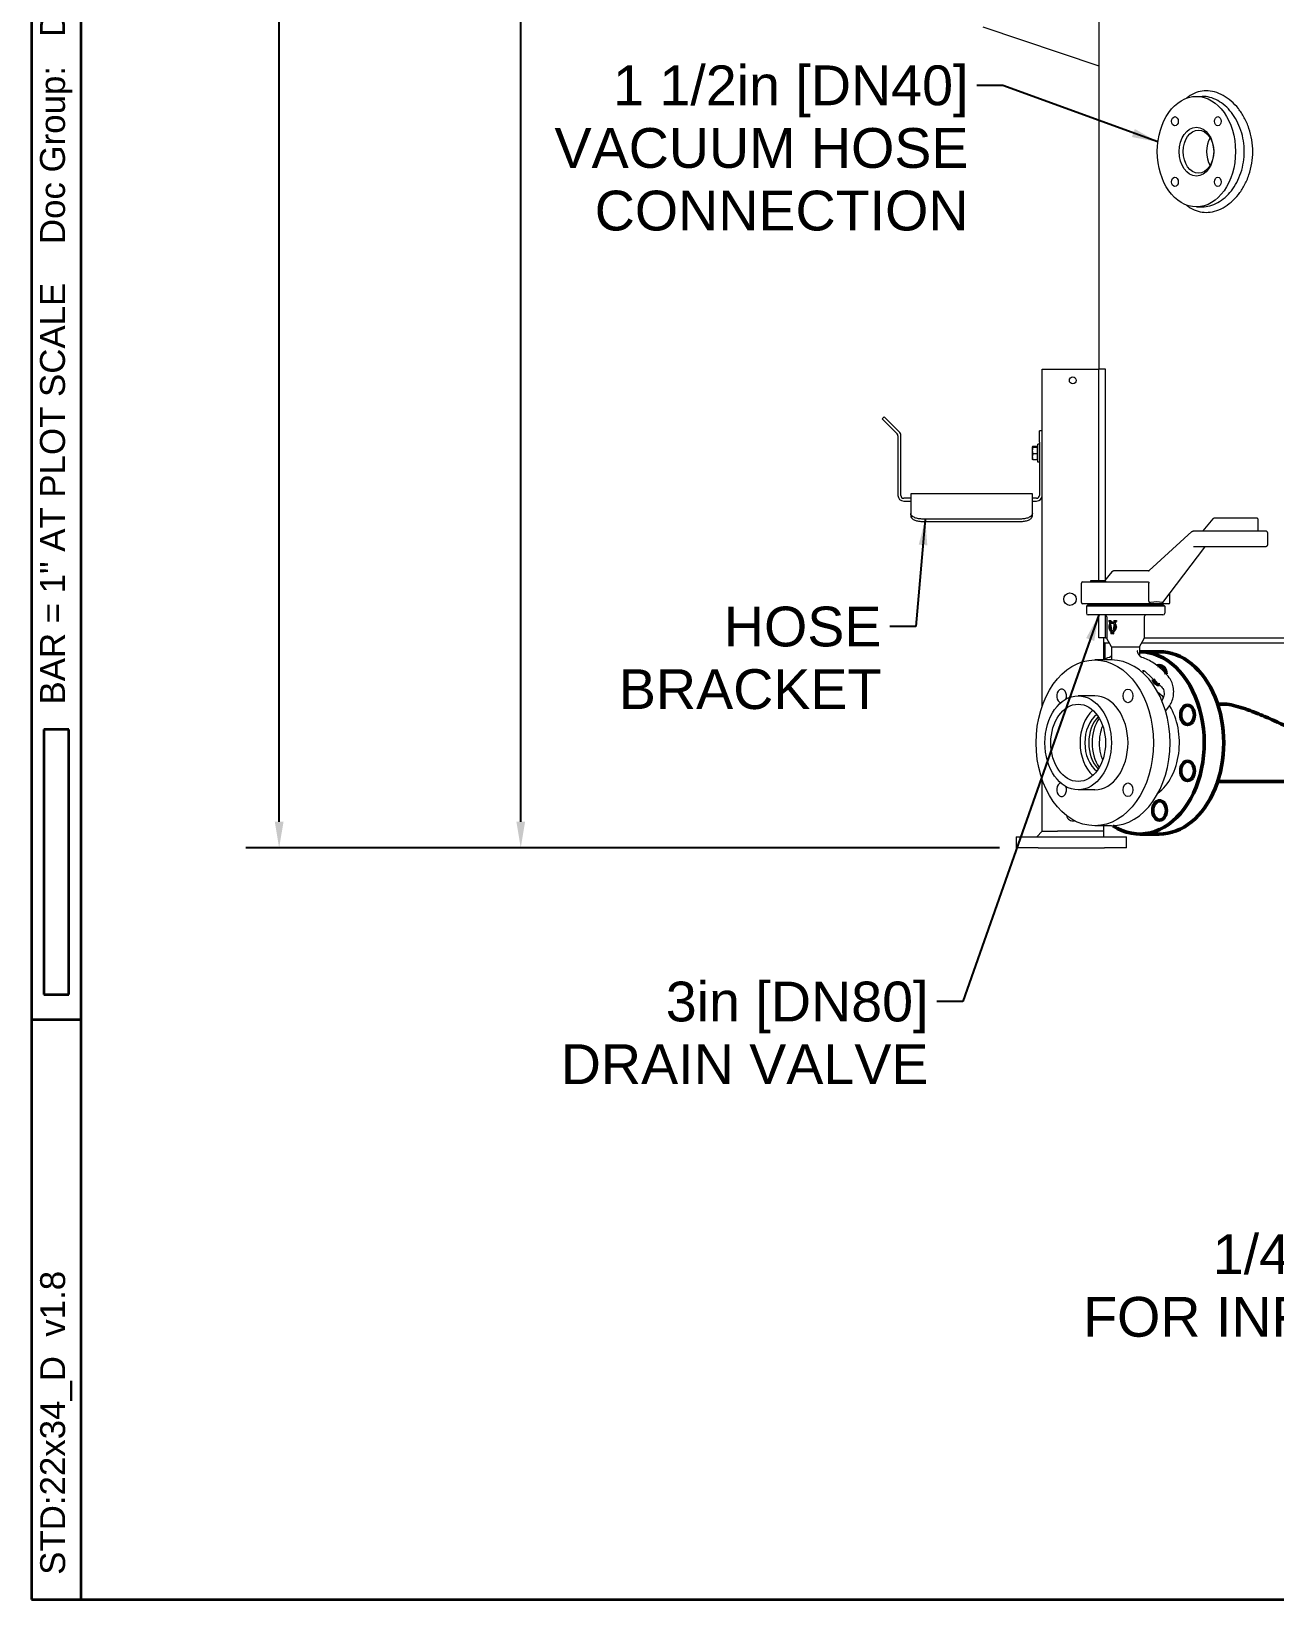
# Model space of a CAD drawing. Header units: inches. Extents: x 15 to 402, y 6 to 258.
# Drawn here: x 15 to 71.2, y 6 to 77 of the extents above; entities that cross this region are included whole.
import ezdxf

# ---------------------------------------------------------------- set-up
doc = ezdxf.new("R2010")
doc.units = ezdxf.units.IN
doc.header["$LTSCALE"] = 12
doc.header["$MEASUREMENT"] = 0
doc.layers.get('0').update_dxf_attribs({"lineweight": 25})
for name, color, linetype, lineweight in [('Border', 7, 'Continuous', 35), ('Dimension (ANSI)', 7, 'Continuous', 25), ('Symbol (ANSI)', 7, 'Continuous', 25), ('Visible (ANSI)', 7, 'Continuous', 50)]:
    doc.layers.add(name, color=color, linetype=linetype, lineweight=lineweight)
doc.styles.add('MEMCOR Medium', font='arial.ttf')
doc.styles.add('Standard A-B-C', font='arial.ttf')
doc.dimstyles.new('Default (ANSI)', dxfattribs={"dimscale": 12, "dimtxt": 0.15, "dimasz": 0.098425, "dimexe": 0.125, "dimexo": 0.0625, "dimgap": 0.031496, "dimtad": 0, "dimtih": 1, "dimtoh": 1, "dimdec": 4, "dimrnd": 1e-08, "dimzin": 3, "dimdsep": 46, "dimlunit": 5, "dimtxsty": 'MEMCOR Medium', "dimcen": 0.09, "dimdle": 0.393701, "dimclrd": 256, "dimclre": 256, "dimclrt": 256, "dimadec": 0, "dimazin": 1, "dimtfac": 0.8, "dimtofl": 0, "dimtmove": 0, "dimatfit": 3, "dimfxl": 1, "dimfrac": 1, "dimtolj": 1, "dimtzin": 4, "dimlwd": -1, "dimlwe": -1, "dimarcsym": 0})
doc.dimstyles.new('Default (ANSI)$7', dxfattribs={"dimscale": 12, "dimtxt": 0.15, "dimasz": 0.098425, "dimexe": 0.125, "dimexo": 0.0625, "dimgap": 0.031496, "dimtad": 0, "dimtih": 1, "dimtoh": 1, "dimdec": 4, "dimrnd": 1e-08, "dimzin": 3, "dimdsep": 46, "dimlunit": 5, "dimtxsty": 'MEMCOR Medium', "dimcen": 0.09, "dimdle": 0.393701, "dimclrd": 256, "dimclre": 256, "dimclrt": 256, "dimadec": 0, "dimazin": 1, "dimtfac": 0.8, "dimtofl": 0, "dimtmove": 0, "dimatfit": 3, "dimfxl": 1, "dimfrac": 1, "dimtolj": 1, "dimtzin": 4, "dimlwd": -1, "dimlwe": -1, "dimarcsym": 0})

# ---------------------------------------------------------------- blocks, each defined once
blk = doc.blocks.new('Borders 22x34_D')
at = {"layer": 'Border'}
for p, q in [((1.25, 21.5), (1.25, 0.5)), ((1.4375, 0.5), (1.4375, 21.3125)), ((1.3906, 3.7812), (1.2969, 3.7812)), ((1.2969, 3.7812), (1.2969, 2.7812)), ((1.3906, 2.7812), (1.3906, 3.7812)), ((1.2969, 2.7812), (1.3906, 2.7812)), ((1.25, 2.6875), (1.4375, 2.6875)), ((1.25, 0.5), (33.5, 0.5)), ((1.25, 0.5), (7.8115, 0.5))]:
    blk.add_line(p, q, dxfattribs=at)
at = {"layer": 'Border', "char_height": 0.094, "attachment_point": 4, "rotation": 90, "style": 'Standard A-B-C'}
for s, insert in [('\\fArial|b0|i0;{\\H0.0940;BAR = 1" AT PLOT SCALE    Doc Group:   Doc Type: }', (1.3437, 3.875)), ('\\fArial|b0|i0;{\\H0.0940;STD:22x34_D  v1.8}', (1.3437, 0.5937))]:
    blk.add_mtext(s, dxfattribs=dict(at, insert=insert))
blk = doc.blocks.new('*D21')
at = {"layer": 'Defpoints', "color": 0, "transparency": 16777216}
for p in [(60.804, 122.014), (37.128, 40.014), (59.525, 40.014)]:
    blk.add_point(p, dxfattribs=at)
at = {"layer": 'Dimension (ANSI)', "transparency": 16777216}
for p, q in [((60.054, 122.014), (35.628, 122.014)), ((37.128, 120.833), (37.128, 91.341)), ((37.128, 41.195), (37.128, 85.684)), ((58.775, 40.014), (35.628, 40.014))]:
    blk.add_line(p, q, dxfattribs=at)
for points in [[(36.931, 120.833), (37.324, 120.833), (37.128, 122.014)], [(36.931, 41.195), (37.324, 41.195), (37.128, 40.014)]]:
    blk.add_solid(points, dxfattribs=at)
at = {"layer": 'Dimension (ANSI)', "transparency": 16777216, "char_height": 1.8, "attachment_point": 5, "style": 'MEMCOR Medium'}
for s, insert in [('\\A1; 82 in', (37.128, 89.809)), ('\\A1;[2082.8 mm]', (37.128, 86.981))]:
    blk.add_mtext(s, dxfattribs=dict(at, insert=insert))
blk = doc.blocks.new('*D30')
at = {"layer": 'Defpoints', "color": 0, "transparency": 16777216}
for p in [(26.437, 130.769), (26.204, 40.014), (59.525, 40.014)]:
    blk.add_point(p, dxfattribs=at)
at = {"layer": 'Dimension (ANSI)', "transparency": 16777216}
for p, q in [((26.204, 129.588), (26.204, 103.754)), ((26.204, 41.195), (26.204, 96.993)), ((58.775, 40.014), (24.704, 40.014))]:
    blk.add_line(p, q, dxfattribs=at)
for points in [[(26.007, 129.588), (26.401, 129.588), (26.204, 130.769)], [(26.007, 41.195), (26.401, 41.195), (26.204, 40.014)]]:
    blk.add_solid(points, dxfattribs=at)
at = {"layer": 'Dimension (ANSI)', "transparency": 16777216, "char_height": 1.8, "attachment_point": 5, "style": 'MEMCOR Medium'}
for s, insert in [('\\A1; 90{\\H0.8x;\\S3#4;} in', (26.204, 102.222)), ('\\A1;[2305.2 mm]', (26.204, 98.842))]:
    blk.add_mtext(s, dxfattribs=dict(at, insert=insert))

msp = doc.modelspace()

# ---------------------------------------------------------------- linework, layer by layer
at = {"layer": 'Visible (ANSI)', "linetype": 'Continuous', "lineweight": 18}
for p, q in [((63.28801, 61.66412), (63.28801, 103.26412)), ((63.28801, 75.37959), (58.04104, 77.14481)), ((67.67889, 74.01412), (67.94493, 74.01412)), ((67.67889, 69.01412), (67.94493, 69.01412)), ((60.71243, 46.44162), (60.71243, 61.66412)), ((60.71243, 61.66412), (61.40243, 61.66412)), ((61.40243, 61.66412), (63.26878, 61.66412)), ((63.56231, 61.66412), (63.26878, 61.66412)), ((63.26878, 52.09796), (63.26878, 61.66412)), ((63.56231, 52.1449), (63.56231, 61.66412)), ((53.56809, 59.51075), (53.47617, 59.41883)), ((53.82972, 59.06527), (53.47617, 59.41883)), ((53.56809, 59.51075), (53.92165, 59.1572)), ((53.82972, 59.06527), (54.14544, 58.74956)), ((54.23736, 58.84148), (53.92165, 59.1572)), ((54.18351, 58.65764), (54.18351, 55.96115)), ((54.31351, 55.96115), (54.31351, 58.65764)), ((60.50243, 57.46812), (60.50243, 58.28012)), ((60.58243, 58.28012), (60.50243, 58.28012)), ((60.71243, 58.87412), (60.58243, 58.87412)), ((60.58243, 58.37412), (60.58243, 58.87412)), ((60.58243, 58.37412), (60.58243, 55.96115)), ((60.25943, 58.15512), (60.26062, 58.15719)), ((60.25943, 58.15512), (60.25943, 58.15307)), ((60.25943, 58.15307), (60.25943, 57.98423)), ((60.25943, 57.98423), (60.25943, 57.70528)), ((60.25943, 57.70528), (60.25943, 57.59312)), ((60.25943, 57.59312), (60.26062, 57.59105)), ((60.47743, 58.17264), (60.28453, 58.17264)), ((60.47743, 58.13349), (60.28453, 58.13349)), ((60.47743, 57.83497), (60.28453, 57.83497)), ((60.47743, 57.5756), (60.28453, 57.5756)), ((60.47743, 58.17264), (60.47743, 58.15307)), ((60.47743, 58.15512), (60.50243, 58.15512)), ((60.47743, 58.15307), (60.47743, 58.13349)), ((60.47743, 58.13349), (60.47743, 57.98423)), ((60.47743, 57.98423), (60.47743, 57.83497)), ((60.47743, 57.83497), (60.47743, 57.70528)), ((60.47743, 57.70528), (60.47743, 57.5756)), ((60.47743, 57.59312), (60.50243, 57.59312)), ((60.58243, 57.46812), (60.50243, 57.46812)), ((54.76443, 55.83115), (54.44351, 55.83115)), ((54.44351, 55.70115), (54.76443, 55.70115)), ((54.76443, 56.03095), (54.76443, 55.14407)), ((60.26443, 56.03095), (54.76443, 56.03095)), ((60.26443, 55.14407), (60.26443, 56.03095)), ((60.45243, 55.83115), (60.26443, 55.83115)), ((60.26443, 55.70115), (60.45243, 55.70115)), ((54.76443, 55.14407), (54.76443, 55.03392)), ((59.76443, 54.89134), (55.26443, 54.89134)), ((55.26443, 54.78144), (59.76443, 54.78144)), ((60.26443, 55.03392), (60.26443, 55.14407)), ((68.42899, 54.90406), (67.96637, 54.35508)), ((70.04757, 54.92296), (68.46867, 54.92296)), ((70.41527, 54.92296), (70.04757, 54.92296)), ((70.46941, 54.36796), (70.46941, 54.86296)), ((65.54775, 52.56186), (67.47503, 54.32187)), ((70.2544, 54.34796), (67.54042, 54.34796)), ((70.80594, 54.34796), (70.2544, 54.34796)), ((70.91191, 53.77296), (70.91191, 54.22296)), ((66.15735, 51.11314), (68.05932, 53.622)), ((67.54919, 53.64796), (70.2544, 53.64796)), ((70.2544, 53.64796), (70.80594, 53.64796)), ((63.85841, 52.50902), (63.52415, 52.09796)), ((63.87416, 52.5241), (63.88263, 52.53009)), ((65.51724, 52.54796), (63.93782, 52.54796)), ((62.4769, 51.10796), (62.4769, 51.98796)), ((62.5369, 52.04796), (62.53694, 52.04796)), ((62.53694, 52.04796), (65.49175, 52.04796)), ((62.88585, 52.08796), (62.88585, 52.05796)), ((63.00136, 52.09796), (62.89585, 52.09796)), ((63.01729, 52.09796), (63.00136, 52.09796)), ((63.45723, 52.09796), (63.01729, 52.09796)), ((63.46959, 52.09796), (63.45723, 52.09796)), ((63.57585, 52.09796), (63.46959, 52.09796)), ((63.58585, 52.05796), (63.58585, 52.08796)), ((65.53532, 51.17545), (65.53532, 51.98796)), ((66.47557, 51.10796), (66.47557, 51.53291)), ((62.53694, 51.04796), (62.5369, 51.04796)), ((66.41557, 51.04796), (62.53694, 51.04796)), ((62.78281, 51.02396), (62.70407, 50.94522)), ((66.24707, 50.94522), (62.70407, 50.94522)), ((62.70407, 50.94522), (62.70407, 50.63026)), ((62.78281, 51.02396), (66.16833, 51.02396)), ((66.16833, 50.55152), (62.78281, 50.55152)), ((63.26878, 51.02396), (63.26878, 51.04796)), ((63.26878, 49.51412), (63.26878, 50.55152)), ((63.56231, 51.02396), (63.56231, 51.04796)), ((63.56231, 49.51412), (63.56231, 50.55061)), ((63.62911, 50.47278), (63.62911, 49.49381)), ((64.21557, 51.02396), (64.21557, 51.04796)), ((64.42934, 51.02396), (64.42934, 51.04796)), ((64.5218, 51.02396), (64.5218, 51.04796)), ((64.73557, 51.02396), (64.73557, 51.04796)), ((65.32203, 50.47278), (65.32203, 49.49381)), ((66.16833, 51.02396), (66.24707, 50.94522)), ((66.24707, 50.94522), (66.24707, 50.63026)), ((63.71802, 50.30113), (63.79352, 50.30113)), ((63.71802, 50.30113), (63.71802, 50.25349)), ((63.74022, 50.25349), (63.71802, 50.25349)), ((63.79352, 50.25349), (63.76778, 50.25349)), ((63.78333, 50.13777), (63.79767, 50.13777)), ((63.79352, 50.25349), (63.79352, 50.30113)), ((63.79352, 50.30113), (63.80783, 50.30113)), ((63.79352, 50.25349), (63.80783, 50.25349)), ((63.80783, 50.30113), (63.80783, 50.25349)), ((63.9153, 49.70074), (63.81452, 49.70074)), ((63.84119, 49.83333), (63.82697, 49.83333)), ((63.83984, 49.74837), (63.88674, 49.74837)), ((63.86284, 50.23184), (63.87704, 50.23184)), ((63.86284, 49.7783), (63.87704, 49.7783)), ((63.9153, 49.70074), (63.92955, 49.70074)), ((63.94662, 49.79836), (63.93234, 49.79836)), ((63.94107, 50.30113), (63.94107, 50.25349)), ((63.94107, 50.30113), (64.05487, 50.30113)), ((63.97566, 50.25349), (63.94107, 50.25349)), ((63.99743, 50.15179), (64.01192, 50.15179)), ((64.05487, 50.25349), (64.01716, 50.25349)), ((64.05487, 50.25349), (64.05487, 50.30113)), ((64.05487, 50.30113), (64.06965, 50.30113)), ((64.05487, 50.25349), (64.06965, 50.25349)), ((64.06965, 50.30113), (64.06965, 50.25349)), ((63.56231, 49.51412), (63.26878, 49.51412)), ((63.4785, 49.51412), (63.4785, 48.52583)), ((63.53832, 49.26912), (63.4785, 49.32895)), ((63.53832, 49.26912), (63.53832, 48.5537)), ((63.75579, 49.26912), (63.53832, 49.26912)), ((63.56231, 49.51412), (63.62911, 49.51412)), ((63.84565, 49.11348), (63.63175, 49.48396)), ((63.84565, 49.11348), (65.10549, 49.11348)), ((63.84565, 49.11348), (63.84565, 48.51409)), ((65.10549, 49.11348), (65.31939, 49.48396)), ((65.10549, 49.11348), (65.10549, 48.70904)), ((85.56166, 49.26912), (65.19535, 49.26912)), ((65.32203, 49.51412), (85.30656, 49.51412)), ((63.83529, 48.51412), (63.08398, 48.51412)), ((65.37864, 47.98066), (66.10397, 47.29527)), ((63.08398, 46.88912), (62.33268, 46.88912)), ((66.17714, 46.79432), (66.11982, 46.66789)), ((66.3268, 46.25315), (66.47368, 46.46086)), ((60.71243, 40.76412), (60.71243, 43.08662)), ((63.08398, 42.63912), (62.33268, 42.63912)), ((59.52493, 40.51412), (60.52493, 40.51412)), ((59.52493, 40.51412), (59.52493, 40.01412)), ((60.71243, 40.76412), (60.46243, 40.51412)), ((60.52493, 40.51412), (63.52493, 40.51412)), ((60.71243, 40.76412), (61.40243, 40.76412)), ((63.4785, 40.76412), (61.40243, 40.76412)), ((63.83529, 41.01412), (63.08398, 41.01412)), ((63.4785, 41.01412), (63.4785, 40.76412)), ((63.4785, 40.76412), (63.4785, 40.51412)), ((63.52493, 40.51412), (64.52493, 40.51412)), ((64.52493, 40.01412), (64.52493, 40.51412)), ((60.52493, 40.01412), (59.52493, 40.01412)), ((60.52493, 40.01412), (63.52493, 40.01412)), ((64.52493, 40.01412), (63.52493, 40.01412))]:
    msp.add_line(p, q, dxfattribs=at)
at = {"layer": 'Visible (ANSI)'}
for p, q in [((65.11586, 48.88912), (65.99974, 48.88912)), ((68.9328, 46.51412), (68.64106, 46.51412)), ((68.64106, 43.01412), (77.57241, 43.01412)), ((65.11586, 40.63912), (65.99974, 40.63912))]:
    msp.add_line(p, q, dxfattribs=at)
at = {"layer": 'Visible (ANSI)', "linetype": 'Continuous', "lineweight": 18}
for centre, radius in [((62.0895, 61.16412), 0.155), ((61.96243, 51.26412), 0.28)]:
    msp.add_circle(centre, radius, dxfattribs=at)
for centre, radius, start, end in [((54.05351, 58.65764), 0.13, 0, 45), ((54.05351, 58.65764), 0.26, 0, 45), ((54.44351, 55.96115), 0.26, 180, 270), ((54.44351, 55.96115), 0.13, 180, 270), ((60.45243, 55.96115), 0.26, 270, 0), ((60.45243, 55.96115), 0.13, 270, 0), ((67.95107, 54.36796), 0.02, 270, 319.8792598), ((70.48941, 54.36796), 0.02, 180, 270), ((62.5369, 51.98796), 0.06, 90, 180), ((62.87585, 52.05796), 0.01, 270, 0), ((62.89585, 52.08796), 0.01, 90, 180), ((63.57585, 52.08796), 0.01, 0, 90), ((63.59585, 52.05796), 0.01, 180, 270), ((62.5369, 51.10796), 0.06, 180, 270), ((66.41557, 51.10796), 0.06, 270, 0), ((62.78281, 50.63026), 0.07874, 180, 270), ((63.55037, 50.47278), 0.07874, 0, 90), ((65.40077, 50.47278), 0.07874, 90, 180), ((66.16833, 50.63026), 0.07874, 270, 0), ((63.6488, 49.49381), 0.01969, 180, 210), ((65.30234, 49.49381), 0.01969, 330, 0), ((62.0895, 41.51012), 0.28, 187.4426581, 287.2244401)]:
    msp.add_arc(centre, radius, start, end, dxfattribs=at)
for centre, major_axis in [((67.67889, 71.51412), (0, 2.5)), ((66.71014, 72.88414), (0, 0.21094)), ((68.64764, 72.88414), (0, -0.21094)), ((67.67889, 71.51412), (0, -1.105)), ((67.77082, 71.51412), (0, 0.975)), ((66.71014, 70.1441), (0, 0.21094)), ((68.64764, 70.1441), (0, -0.21094)), ((63.08398, 44.76412), (0, 3.75)), ((62.33268, 44.76412), (0, 2.125)), ((64.58398, 46.88544), (0, 0.3125)), ((62.33268, 44.76412), (0, -1.75)), ((64.58398, 42.6428), (0, -0.3125))]:
    msp.add_ellipse(centre, major_axis=major_axis, ratio=0.70710678, dxfattribs=at)
for centre, major_axis, ratio, start_param, end_param in [((68.82441, 71.51412), (0, -0.975), 0.70710678, 4.01124167, 5.41353629), ((64.47557, 49.27577), (1.8732, 1.69766), 0.41279865, 0.23824888, 0.61655897), ((64.47557, 49.38453), (0.62808, -3.84388), 0.15530946, 4.45905756, 4.48612787), ((64.47557, 49.38453), (0.62808, -3.84388), 0.15530946, 4.50278647, 4.56272272), ((64.47557, 49.60122), (0.62808, -3.84388), 0.15530946, 4.5165562, 4.53352191), ((64.47557, 49.60122), (-0.61353, 3.75482), 0.15530946, 1.37087898, 1.38467339), ((64.47557, 49.60122), (0.62808, -3.84388), 0.15530946, 4.54702024, 4.6266156), ((64.47557, 49.60122), (-0.61353, 3.75482), 0.15530946, 1.40208407, 1.48358836), ((64.47557, 49.38453), (0.62808, -3.84388), 0.15530946, 4.57918417, 4.60468896), ((64.47557, 49.60122), (0.62808, -3.84388), 0.15530946, 4.63998814, 4.64873716), ((64.47557, 49.60122), (-0.61353, 3.75482), 0.15530946, 1.49804357, 1.506236), ((64.47557, 49.60122), (0.62808, 3.84388), 0.15530946, 1.5491389, 1.55788791), ((64.47557, 49.60122), (0.62808, 3.84388), 0.15530946, 1.456171, 1.53576636), ((64.47557, 49.38453), (0.62808, 3.84388), 0.15530946, 1.48833493, 1.51383971), ((64.47557, 49.38453), (-0.61353, -3.75482), 0.15530946, 4.62735936, 4.65347488), ((64.47557, 49.38453), (0.62808, 3.84388), 0.15530946, 1.41193723, 1.47187348), ((64.47557, 49.38453), (-0.61353, -3.75482), 0.15530946, 4.55619111, 4.60523796), ((64.47557, 49.60122), (0.62808, 3.84388), 0.15530946, 1.42570696, 1.44267267), ((64.47557, 49.38453), (0.62808, 3.84388), 0.15530946, 1.36820832, 1.39527863), ((64.47557, 49.38453), (-0.61353, -3.75482), 0.15530946, 4.50429436, 4.53203845), ((63.83529, 44.76412), (0, -3.75), 0.70710678, 0, 3.14159265), ((61.58398, 46.88544), (0, -0.3125), 0.70710678, 1.08628658, 6.12280578), ((63.08398, 44.76412), (0, -2.125), 0.70710678, 0, 3.14159265), ((65.08802, 44.76412), (0, -2.57874), 0.70710678, 2.52558064, 2.65484598), ((63.65851, 44.76412), (0, 1.75), 0.70710678, 0.56535343, 2.57623922), ((65.08802, 44.76412), (0, -2.57874), 0.70710678, 0.48674667, 2.28404785), ((63.65851, 44.76412), (0, 1.45), 0.70710678, 0.48929078, 2.65230188), ((63.83529, 44.76412), (0, -1.45), 0.70710678, 3.75661612, 5.66816184), ((64.0747, 44.76412), (0, 1.5748), 0.70710678, 0.78541273, 2.35617992), ((61.58398, 42.6428), (0, -0.3125), 0.70710678, 3.30197219, 8.33849138)]:
    msp.add_ellipse(centre, major_axis=major_axis, ratio=ratio, start_param=start_param, end_param=end_param, dxfattribs=at)
at = {"layer": 'Visible (ANSI)'}
for centre, major_axis, start_param, end_param in [((65.11586, 44.76412), (0, 4.125), 2.71126248, 6.28673848), ((66.01154, 47.82216), (0, 0.4375), 4.82124987, 6.56646722), ((65.99974, 44.76412), (0, 4.125), 3.14159265, 6.28318531), ((66.01154, 47.82216), (0, -0.4375), 5.11213772, 6.27613565)]:
    msp.add_ellipse(centre, major_axis=major_axis, ratio=0.70710678, start_param=start_param, end_param=end_param, dxfattribs=at)
for centre in [(67.27822, 46.0308), (67.27822, 43.49744), (66.01154, 41.70608)]:
    msp.add_ellipse(centre, major_axis=(0, 0.4375), ratio=0.70710678, dxfattribs=at)
at = {"layer": 'Visible (ANSI)', "linetype": 'Continuous', "lineweight": 18}
for points, knots in [([(67.2361, 69.09386), (67.2889, 69.05022), (67.34372, 69.01047), (67.51223, 68.90491), (67.63101, 68.85179), (67.87418, 68.78207), (67.99857, 68.76549), (68.2431, 68.76549), (68.37144, 68.78207), (68.63073, 68.85179), (68.76168, 68.90491), (69.01635, 69.04527), (69.14026, 69.13261), (69.3721, 69.33433), (69.48, 69.44871), (69.67275, 69.69239), (69.76422, 69.83005), (69.92676, 70.12992), (69.99781, 70.29212), (70.11251, 70.63062), (70.15624, 70.80721), (70.21371, 71.1625), (70.22743, 71.34121), (70.22743, 71.68703), (70.21371, 71.86574), (70.15624, 72.22104), (70.11251, 72.39762), (69.99781, 72.73612), (69.92676, 72.89832), (69.76422, 73.19819), (69.67275, 73.33586), (69.48, 73.57953), (69.3721, 73.69392), (69.14026, 73.89563), (69.01635, 73.98298), (68.76168, 74.12333), (68.63073, 74.17645), (68.37144, 74.24617), (68.2431, 74.26275), (67.99857, 74.26275), (67.87418, 74.24617), (67.63101, 74.17645), (67.51223, 74.12333), (67.34372, 74.01777), (67.2889, 73.97802), (67.2361, 73.93438)], [7.24111559, 7.24111559, 7.24111559, 7.24111559, 7.9054266, 7.9054266, 9.22297429, 9.22297429, 10.54052198, 10.54052198, 11.85806967, 11.85806967, 13.17561736, 13.17561736, 14.49316505, 14.49316505, 15.81071274, 15.81071274, 17.12829554, 17.12829554, 18.44587835, 18.44587835, 19.76346116, 19.76346116, 21.08104396, 21.08104396, 22.39862677, 22.39862677, 23.71620957, 23.71620957, 25.03379238, 25.03379238, 26.35137519, 26.35137519, 27.66892288, 27.66892288, 28.98647056, 28.98647056, 30.30401825, 30.30401825, 31.62156594, 31.62156594, 32.93911363, 32.93911363, 34.25666132, 34.25666132, 34.92097233, 34.92097233, 34.92097233, 34.92097233]), ([(67.94493, 69.01412), (68.05609, 69.01412), (68.1726, 69.02919), (68.40763, 69.09257), (68.52616, 69.14087), (68.75634, 69.26851), (68.86818, 69.34795), (69.07721, 69.53144), (69.17438, 69.63551), (69.34778, 69.85721), (69.42999, 69.98245), (69.57593, 70.25526), (69.63966, 70.40281), (69.74248, 70.71071), (69.78164, 70.87132), (69.83309, 71.19442), (69.84537, 71.35692), (69.84537, 71.67133), (69.83309, 71.83383), (69.78164, 72.15693), (69.74248, 72.31753), (69.63966, 72.62543), (69.57593, 72.77298), (69.42999, 73.04579), (69.34778, 73.17104), (69.17438, 73.39274), (69.07721, 73.4968), (68.86818, 73.68029), (68.75634, 73.75973), (68.52616, 73.88737), (68.40763, 73.93567), (68.1726, 73.99906), (68.05609, 74.01412), (67.94493, 74.01412)], [-28.74972069, -28.74972069, -28.74972069, -28.74972069, -27.5518259, -27.5518259, -26.3539311, -26.3539311, -25.15603631, -25.15603631, -23.95814152, -23.95814152, -22.76022626, -22.76022626, -21.56231099, -21.56231099, -20.36439572, -20.36439572, -19.16648046, -19.16648046, -17.96856519, -17.96856519, -16.77064993, -16.77064993, -15.57273466, -15.57273466, -14.37481939, -14.37481939, -13.1769246, -13.1769246, -11.97902981, -11.97902981, -10.78113502, -10.78113502, -9.58324023, -9.58324023, -9.58324023, -9.58324023]), ([(55.26443, 54.89134), (55.20165, 54.89134), (55.13468, 54.89807), (55.01149, 54.9251), (54.95527, 54.94537), (54.86645, 54.99132), (54.82796, 55.02007), (54.77695, 55.08152), (54.76443, 55.11418), (54.76443, 55.14407)], [3.83284768, 3.83284768, 3.83284768, 3.83284768, 4.3112545, 4.3112545, 4.78966133, 4.78966133, 5.26851574, 5.26851574, 5.74737015, 5.74737015, 5.74737015, 5.74737015]), ([(54.76443, 55.03392), (54.76443, 55.00409), (54.77695, 54.97149), (54.82796, 54.91012), (54.86645, 54.88139), (54.95527, 54.83546), (55.01149, 54.8152), (55.13468, 54.78817), (55.20165, 54.78144), (55.26443, 54.78144)], [1.91849933, 1.91849933, 1.91849933, 1.91849933, 2.39737053, 2.39737053, 2.87624174, 2.87624174, 3.35464909, 3.35464909, 3.83305645, 3.83305645, 3.83305645, 3.83305645]), ([(60.26443, 55.14407), (60.26443, 55.11418), (60.25192, 55.08152), (60.20091, 55.02007), (60.16242, 54.99132), (60.0736, 54.94537), (60.01737, 54.9251), (59.89418, 54.89807), (59.82722, 54.89134), (59.76443, 54.89134)], [1.91832521, 1.91832521, 1.91832521, 1.91832521, 2.39717963, 2.39717963, 2.87603404, 2.87603404, 3.35444086, 3.35444086, 3.83284768, 3.83284768, 3.83284768, 3.83284768]), ([(59.76443, 54.78144), (59.82722, 54.78144), (59.89418, 54.78817), (60.01737, 54.8152), (60.0736, 54.83546), (60.16242, 54.88139), (60.20091, 54.91012), (60.25192, 54.97149), (60.26443, 55.00409), (60.26443, 55.03392)], [3.83305645, 3.83305645, 3.83305645, 3.83305645, 4.3114638, 4.3114638, 4.78987116, 4.78987116, 5.26874236, 5.26874236, 5.74761357, 5.74761357, 5.74761357, 5.74761357]), ([(68.42899, 54.90406), (68.4307, 54.90608), (68.43259, 54.90804), (68.43679, 54.91175), (68.43909, 54.9135), (68.44412, 54.91667), (68.44684, 54.91808), (68.45264, 54.92043), (68.45572, 54.92137), (68.46209, 54.92264), (68.46538, 54.92296), (68.46867, 54.92296)], [4.01425728, 4.01425728, 4.01425728, 4.01425728, 4.15388362, 4.15388362, 4.29350996, 4.29350996, 4.4331363, 4.4331363, 4.57276264, 4.57276264, 4.71238898, 4.71238898, 4.71238898, 4.71238898]), ([(70.46941, 54.86296), (70.46941, 54.86802), (70.46886, 54.87308), (70.46655, 54.88312), (70.46479, 54.88812), (70.45978, 54.89788), (70.45651, 54.90266), (70.44804, 54.91137), (70.44281, 54.91531), (70.43153, 54.92058), (70.42579, 54.92221), (70.41834, 54.92289), (70.4168, 54.92296), (70.41527, 54.92296)], [6.28318531, 6.28318531, 6.28318531, 6.28318531, 6.59734457, 6.59734457, 6.91150384, 6.91150384, 7.2256631, 7.2256631, 7.53537109, 7.53537109, 7.78888715, 7.78888715, 7.85398163, 7.85398163, 7.85398163, 7.85398163]), ([(67.47503, 54.32187), (67.47835, 54.32491), (67.48192, 54.32778), (67.48951, 54.33309), (67.49355, 54.33552), (67.50205, 54.33983), (67.50652, 54.34171), (67.5158, 54.34477), (67.52061, 54.34596), (67.53042, 54.34756), (67.53542, 54.34796), (67.54042, 54.34796)], [4.139014382, 4.139014382, 4.139014382, 4.139014382, 4.253689302, 4.253689302, 4.368364222, 4.368364222, 4.483039141, 4.483039141, 4.597714061, 4.597714061, 4.71238898, 4.71238898, 4.71238898, 4.71238898]), ([(70.91191, 54.22296), (70.91191, 54.23421), (70.91067, 54.24546), (70.9056, 54.26751), (70.90178, 54.2783), (70.89121, 54.29887), (70.88446, 54.30866), (70.86746, 54.32613), (70.85715, 54.33381), (70.83522, 54.34389), (70.8241, 54.34688), (70.81046, 54.34788), (70.8082, 54.34796), (70.80594, 54.34796)], [6.28318531, 6.28318531, 6.28318531, 6.28318531, 6.59734457, 6.59734457, 6.91150384, 6.91150384, 7.2256631, 7.2256631, 7.53982237, 7.53982237, 7.80221583, 7.80221583, 7.85398163, 7.85398163, 7.85398163, 7.85398163]), ([(68.05932, 53.622), (68.06235, 53.62601), (68.06547, 53.62951), (68.07164, 53.63549), (68.07471, 53.63797), (68.0806, 53.642), (68.08343, 53.64355), (68.08878, 53.6459), (68.0913, 53.6467), (68.09613, 53.64773), (68.09843, 53.64796), (68.10073, 53.64796)], [3.96177956, 3.96177956, 3.96177956, 3.96177956, 4.111901444, 4.111901444, 4.262023328, 4.262023328, 4.412145212, 4.412145212, 4.562267096, 4.562267096, 4.71238898, 4.71238898, 4.71238898, 4.71238898]), ([(70.80594, 53.64796), (70.8164, 53.64796), (70.82683, 53.64979), (70.84665, 53.65664), (70.85593, 53.6618), (70.87329, 53.675), (70.88103, 53.68333), (70.8942, 53.70192), (70.89944, 53.71229), (70.90718, 53.73374), (70.90969, 53.74482), (70.91159, 53.76164), (70.91191, 53.7673), (70.91191, 53.77296)], [4.71238898, 4.71238898, 4.71238898, 4.71238898, 4.95222335, 4.95222335, 5.20546409, 5.20546409, 5.49680677, 5.49680677, 5.81096604, 5.81096604, 6.12512531, 6.12512531, 6.28318531, 6.28318531, 6.28318531, 6.28318531]), ([(63.85841, 52.50902), (63.85927, 52.51009), (63.86016, 52.51114), (63.862, 52.51322), (63.86294, 52.51424), (63.86491, 52.51627), (63.86593, 52.51727), (63.86807, 52.51926), (63.86919, 52.52024), (63.87156, 52.52219), (63.87281, 52.52315), (63.87416, 52.5241)], [-1.382970895, -1.382970895, -1.382970895, -1.382970895, -1.298864028, -1.298864028, -1.214757161, -1.214757161, -1.130650294, -1.130650294, -1.046543427, -1.046543427, -0.96243656, -0.96243656, -0.96243656, -0.96243656]), ([(63.88263, 52.53009), (63.88568, 52.53225), (63.88889, 52.53427), (63.8956, 52.53796), (63.8991, 52.53963), (63.90636, 52.54256), (63.91011, 52.54382), (63.91781, 52.54586), (63.92175, 52.54665), (63.92974, 52.5477), (63.93378, 52.54796), (63.93782, 52.54796)], [4.248741371, 4.248741371, 4.248741371, 4.248741371, 4.341470893, 4.341470893, 4.434200415, 4.434200415, 4.526929937, 4.526929937, 4.619659459, 4.619659459, 4.71238898, 4.71238898, 4.71238898, 4.71238898]), ([(65.51724, 52.54796), (65.519, 52.54796), (65.52076, 52.5481), (65.52437, 52.54869), (65.52623, 52.54914), (65.53011, 52.55042), (65.53214, 52.55126), (65.53636, 52.5534), (65.53855, 52.5547), (65.54307, 52.55786), (65.5454, 52.55971), (65.54775, 52.56186)], [4.71238898, 4.71238898, 4.71238898, 4.71238898, 4.8270639, 4.8270639, 4.94173882, 4.94173882, 5.056413739, 5.056413739, 5.171088659, 5.171088659, 5.285763578, 5.285763578, 5.285763578, 5.285763578]), ([(65.49175, 52.04796), (65.49717, 52.04796), (65.50357, 52.0462), (65.51355, 52.04045), (65.51892, 52.03547), (65.52648, 52.02495), (65.53003, 52.01757), (65.53409, 52.00394), (65.53532, 51.99531), (65.53532, 51.98796)], [0.686716197, 0.686716197, 0.686716197, 0.686716197, 0.745211332, 0.745211332, 0.802858515, 0.802858515, 0.859556824, 0.859556824, 0.915504742, 0.915504742, 0.915504742, 0.915504742]), ([(65.56582, 51.10796), (65.56078, 51.11043), (65.5562, 51.11428), (65.5466, 51.12571), (65.54217, 51.1349), (65.53652, 51.15481), (65.53532, 51.16555), (65.53532, 51.17545)], [0.352418843, 0.352418843, 0.352418843, 0.352418843, 0.399897167, 0.399897167, 0.475370789, 0.475370789, 0.55084441, 0.55084441, 0.55084441, 0.55084441]), ([(65.58682, 51.10537), (65.58592, 51.10517), (65.58501, 51.105), (65.57965, 51.10425), (65.57536, 51.10459), (65.56932, 51.10641), (65.56755, 51.10712), (65.56582, 51.10796)], [-1.296172627, -1.296172627, -1.296172627, -1.296172627, -1.2877870013, -1.2877870013, -1.2470934725, -1.2470934725, -1.229559107, -1.229559107, -1.229559107, -1.229559107]), ([(66.15228, 51.10796), (66.14987, 51.10615), (66.1473, 51.10501), (66.1425, 51.1044), (66.14041, 51.10467), (66.13837, 51.10537)], [-1.8611645692, -1.8611645692, -1.8611645692, -1.8611645692, -1.8248235639, -1.8248235639, -1.7951813573, -1.7951813573, -1.7951813573, -1.7951813573]), ([(63.75289, 50.15179), (63.74457, 50.13437), (63.73774, 50.11395), (63.72676, 50.06412), (63.72384, 50.03369), (63.72384, 49.97645), (63.72676, 49.94601), (63.73907, 49.89019), (63.74852, 49.86478), (63.77068, 49.82618), (63.7844, 49.80984), (63.80045, 49.79836)], [1.3552505, 1.3552505, 1.3552505, 1.3552505, 1.52647165, 1.52647165, 1.74456007, 1.74456007, 1.9626485, 1.9626485, 2.18073692, 2.18073692, 2.38229148, 2.38229148, 2.38229148, 2.38229148]), ([(63.7916, 49.86123), (63.78726, 49.86647), (63.78327, 49.87216), (63.7701, 49.89402), (63.76213, 49.91417), (63.75169, 49.95838), (63.74919, 49.98245), (63.74919, 50.02768), (63.75169, 50.05175), (63.75812, 50.07899), (63.75947, 50.08402), (63.76096, 50.08892)], [0.969271053, 0.969271053, 0.969271053, 0.969271053, 1.033831922, 1.033831922, 1.206144675, 1.206144675, 1.378457429, 1.378457429, 1.550770182, 1.550770182, 1.590771003, 1.590771003, 1.590771003, 1.590771003]), ([(63.76647, 50.04686), (63.76461, 50.0329), (63.76371, 50.01872), (63.76371, 49.98245), (63.76619, 49.95837), (63.77536, 49.91933), (63.78094, 49.90354), (63.78763, 49.88994)], [1.274648648, 1.274648648, 1.274648648, 1.274648648, 1.378668697, 1.378668697, 1.55100842, 1.55100842, 1.683069087, 1.683069087, 1.683069087, 1.683069087]), ([(63.96372, 50.18911), (63.95234, 50.19915), (63.94003, 50.20778), (63.90569, 50.22609), (63.88307, 50.23184), (63.8426, 50.23184), (63.82219, 50.22609), (63.79414, 50.20778), (63.78469, 50.19915), (63.77636, 50.18911)], [0.527769059, 0.527769059, 0.527769059, 0.527769059, 0.654228442, 0.654228442, 0.872280037, 0.872280037, 1.090331632, 1.090331632, 1.216791015, 1.216791015, 1.216791015, 1.216791015]), ([(63.78333, 50.13777), (63.79233, 50.15126), (63.8035, 50.16284), (63.83051, 50.18006), (63.84685, 50.18459), (63.87883, 50.18459), (63.89654, 50.18006), (63.92822, 50.16284), (63.94238, 50.15126), (63.95433, 50.13777)], [1.744203126, 1.744203126, 1.744203126, 1.744203126, 1.895384539, 1.895384539, 2.067686143, 2.067686143, 2.239987747, 2.239987747, 2.39116916, 2.39116916, 2.39116916, 2.39116916]), ([(63.86998, 50.1843), (63.8563, 50.18316), (63.84262, 50.17871), (63.81777, 50.16284), (63.80663, 50.15126), (63.79767, 50.13777)], [0.71462197, 0.71462197, 0.71462197, 0.71462197, 0.861661799, 0.861661799, 1.012863557, 1.012863557, 1.012863557, 1.012863557]), ([(63.90094, 49.83333), (63.88799, 49.82807), (63.87492, 49.82554), (63.85075, 49.82554), (63.83844, 49.82807), (63.82697, 49.83333)], [0.558991323, 0.558991323, 0.558991323, 0.558991323, 0.689228714, 0.689228714, 0.819466106, 0.819466106, 0.819466106, 0.819466106]), ([(63.83471, 49.78198), (63.84393, 49.77949), (63.85341, 49.7783), (63.87226, 49.7783), (63.88219, 49.77949), (63.89232, 49.78198)], [2.515290305, 2.515290305, 2.515290305, 2.515290305, 2.61684011, 2.61684011, 2.718389916, 2.718389916, 2.718389916, 2.718389916]), ([(63.87704, 50.23184), (63.89727, 50.23184), (63.91993, 50.22609), (63.94984, 50.21016), (63.95786, 50.20504), (63.96559, 50.19926)], [2.61749611, 2.61749611, 2.61749611, 2.61749611, 2.835600491, 2.835600491, 2.917104344, 2.917104344, 2.917104344, 2.917104344]), ([(63.93234, 49.79836), (63.95229, 49.80984), (63.97123, 49.82618), (64.00366, 49.86478), (64.01886, 49.89019), (64.03933, 49.94601), (64.04454, 49.97645), (64.04454, 50.00507), (64.04454, 50.03369), (64.03933, 50.06412), (64.02106, 50.11395), (64.01001, 50.13437), (63.99743, 50.15179)], [-0.63773141, -0.63773141, -0.63773141, -0.63773141, -0.43617685, -0.43617685, -0.21808842, -0.21808842, 0, 0, 0, 0.21808842, 0.21808842, 0.38930957, 0.38930957, 0.38930957, 0.38930957]), ([(63.98545, 50.08892), (63.98762, 50.08402), (63.98962, 50.07899), (63.99917, 50.05175), (64.00308, 50.02768), (64.00308, 50.00507), (64.00308, 49.98245), (63.99917, 49.95838), (63.98367, 49.91417), (63.97212, 49.89402), (63.95437, 49.87216), (63.94911, 49.86647), (63.94353, 49.86123)], [-0.212313574, -0.212313574, -0.212313574, -0.212313574, -0.172312753, -0.172312753, 0, 0, 0, 0.172312753, 0.172312753, 0.344625507, 0.344625507, 0.409186376, 0.409186376, 0.409186376, 0.409186376]), ([(64.01192, 50.15179), (64.02455, 50.13437), (64.03565, 50.11396), (64.05402, 50.06413), (64.05927, 50.03369), (64.05927, 50.00507), (64.05927, 49.97644), (64.05402, 49.946), (64.03344, 49.89018), (64.01818, 49.86477), (63.98562, 49.82618), (63.96662, 49.80984), (63.94662, 49.79836)], [-0.38940291, -0.38940291, -0.38940291, -0.38940291, -0.21814497, -0.21814497, 0, 0, 0, 0.21814497, 0.21814497, 0.43628994, 0.43628994, 0.63791655, 0.63791655, 0.63791655, 0.63791655]), ([(63.73478, 48.63087), (63.64316, 48.59987), (63.55266, 48.5624), (63.46071, 48.51714), (63.45767, 48.51563), (63.45463, 48.51412)], [4.947210861, 4.947210861, 4.947210861, 4.947210861, 5.047306613, 5.047306613, 5.050728623, 5.050728623, 5.050728623, 5.050728623]), ([(63.73478, 48.63087), (63.7449, 48.6343), (63.75492, 48.63856), (63.77463, 48.64873), (63.78432, 48.65464), (63.80324, 48.66807), (63.81247, 48.67558), (63.82976, 48.6916), (63.83786, 48.70001), (63.84565, 48.70904)], [0, 0, 0, 0, 0.122777285, 0.122777285, 0.24555457, 0.24555457, 0.368331855, 0.368331855, 0.483325166, 0.483325166, 0.483325166, 0.483325166]), ([(65.21636, 48.63087), (65.20624, 48.6343), (65.19622, 48.63856), (65.17652, 48.64873), (65.16682, 48.65464), (65.1479, 48.66807), (65.13867, 48.67558), (65.12081, 48.69212), (65.11218, 48.70115), (65.09565, 48.72062), (65.08775, 48.73107), (65.07281, 48.75323), (65.06576, 48.76496), (65.05265, 48.78953), (65.04658, 48.80237), (65.03551, 48.82902), (65.0305, 48.84282), (65.02166, 48.87119), (65.01781, 48.88575), (65.01134, 48.91544), (65.00871, 48.93057), (65.00672, 48.94586)], [0, 0, 0, 0, 0.12277729, 0.12277729, 0.24555457, 0.24555457, 0.36833186, 0.36833186, 0.49110914, 0.49110914, 0.61388643, 0.61388643, 0.73666371, 0.73666371, 0.859441, 0.859441, 0.98221828, 0.98221828, 1.10499557, 1.10499557, 1.22777285, 1.22777285, 1.22777285, 1.22777285]), ([(66.45139, 47.71064), (66.38177, 47.79971), (66.30897, 47.88386), (66.15773, 48.04152), (66.0793, 48.11501), (65.91757, 48.2506), (65.83427, 48.31269), (65.66364, 48.42482), (65.57631, 48.47487), (65.39848, 48.5624), (65.30798, 48.59987), (65.21636, 48.63087)], [3.977088341, 3.977088341, 3.977088341, 3.977088341, 4.077184093, 4.077184093, 4.177279845, 4.177279845, 4.277375597, 4.277375597, 4.377471348, 4.377471348, 4.4775671, 4.4775671, 4.4775671, 4.4775671]), ([(65.24009, 48.0404), (65.24979, 48.0404), (65.25949, 48.03959), (65.27878, 48.03636), (65.28837, 48.03394), (65.30734, 48.0275), (65.31672, 48.02348), (65.33514, 48.01387), (65.34418, 48.00828), (65.36179, 47.99559), (65.37037, 47.98848), (65.37864, 47.98066)], [1.570796327, 1.570796327, 1.570796327, 1.570796327, 1.688606051, 1.688606051, 1.806415776, 1.806415776, 1.9242255, 1.9242255, 2.042035225, 2.042035225, 2.159844949, 2.159844949, 2.159844949, 2.159844949]), ([(65.32778, 48.01769), (65.30462, 48.00531), (65.28256, 47.98792), (65.2558, 47.95864), (65.2492, 47.95063), (65.24289, 47.94214)], [5.073735563, 5.073735563, 5.073735563, 5.073735563, 5.370742712, 5.370742712, 5.472940937, 5.472940937, 5.472940937, 5.472940937]), ([(66.47368, 46.46086), (66.52025, 46.52672), (66.55907, 46.60299), (66.61767, 46.7688), (66.63739, 46.85836), (66.65576, 47.04162), (66.65441, 47.13529), (66.63074, 47.31737), (66.60844, 47.40573), (66.54499, 47.56827), (66.50386, 47.64242), (66.45397, 47.70734), (66.45268, 47.70899), (66.45139, 47.71064)], [2.35619449, 2.35619449, 2.35619449, 2.35619449, 2.67814445, 2.67814445, 3.00076879, 3.00076879, 3.32337879, 3.32337879, 3.64599528, 3.64599528, 3.96859873, 3.96859873, 3.97708834, 3.97708834, 3.97708834, 3.97708834]), ([(66.10397, 47.29527), (66.12577, 47.27467), (66.14547, 47.24906), (66.17854, 47.1902), (66.1919, 47.15695), (66.21081, 47.08609), (66.21637, 47.04849), (66.21909, 46.97264), (66.21625, 46.93441), (66.20247, 46.86112), (66.19153, 46.82606), (66.17714, 46.79432)], [2.15984495, 2.15984495, 2.15984495, 2.15984495, 2.47023081, 2.47023081, 2.78061668, 2.78061668, 3.09100254, 3.09100254, 3.4013884, 3.4013884, 3.71177427, 3.71177427, 3.71177427, 3.71177427]), ([(63.44217, 43.98916), (63.42188, 44.0411), (63.40365, 44.09458), (63.34071, 44.30869), (63.31229, 44.47855), (63.29498, 44.82218), (63.30609, 44.9959), (63.36024, 45.29374), (63.39583, 45.42046), (63.44217, 45.53908)], [2.63682163, 2.63682163, 2.63682163, 2.63682163, 2.74763472, 2.74763472, 3.07047248, 3.07047248, 3.39327037, 3.39327037, 3.64636368, 3.64636368, 3.64636368, 3.64636368])]:
    msp.add_open_spline(points, degree=3, knots=knots, dxfattribs=at)
for points, weights in [([(60.28453, 58.17264), (60.25943, 58.16215), (60.25943, 58.15307)], [1, 1.0379548493, 1]), ([(60.25943, 58.15307), (60.25943, 58.14398), (60.28453, 58.13349)], [1, 1.0379548493, 1]), ([(60.28453, 58.13349), (60.25943, 58.0535), (60.25943, 57.98423)], [1, 1.0379548493, 1]), ([(60.25943, 57.98423), (60.25943, 57.91496), (60.28453, 57.83497)], [1, 1.0379548493, 1]), ([(60.28453, 57.83497), (60.25943, 57.76547), (60.25943, 57.70528)], [1, 1.0379548493, 1]), ([(60.25943, 57.70528), (60.25943, 57.6451), (60.28453, 57.5756)], [1, 1.0379548493, 1]), ([(60.28453, 57.5756), (60.26478, 57.58385), (60.26062, 57.59105)], [1, 1.02962218644, 1.01300659585]), ([(66.18646, 46.81656), (66.16514, 46.84186), (66.14305, 46.86727)], [1.0008235683, 1.00051575515, 1.00001729957])]:
    msp.add_rational_spline(points, weights, degree=2, dxfattribs=at)
for points in [[(65.58682, 51.10537), (65.59076, 51.10627), (65.5947, 51.10713), (65.59865, 51.10796)], [(66.13047, 51.10796), (66.13315, 51.10713), (66.13578, 51.10627), (66.13837, 51.10537)], [(66.15734, 51.11315), (66.15578, 51.1111), (66.15408, 51.10932), (66.15228, 51.10796)], [(63.84119, 49.83333), (63.85042, 49.82909), (63.8602, 49.82662), (63.86998, 49.82583)], [(63.89186, 49.77925), (63.88681, 49.77861), (63.88186, 49.7783), (63.87704, 49.7783)], [(66.14305, 46.86727), (66.14254, 46.86785), (66.14205, 46.86839), (66.14158, 46.86886)], [(66.28836, 46.18798), (66.2998, 46.21135), (66.31269, 46.23319), (66.3268, 46.25315)]]:
    msp.add_open_spline(points, degree=3, dxfattribs=at)
at = {"layer": 'Visible (ANSI)'}
msp.add_open_spline([(68.67006, 46.51412), (68.67158, 46.51849), (68.67314, 46.52284), (68.67475, 46.52719)], degree=3, dxfattribs=at)
msp.add_open_spline([(68.9328, 46.51412), (68.97216, 46.51412), (69.01503, 46.5117), (69.06066, 46.50703), (69.18176, 46.49463), (69.32036, 46.46653), (69.46585, 46.42852), (69.60651, 46.39177), (69.75364, 46.34577), (69.89754, 46.29641), (69.96795, 46.27226), (70.03758, 46.24732), (70.10529, 46.22229), (70.23684, 46.17368), (70.36103, 46.12497), (70.48565, 46.07435), (70.72371, 45.97765), (70.95659, 45.87645), (71.18537, 45.77386), (71.60773, 45.58445), (72.01619, 45.39036), (72.40174, 45.20627), (72.73731, 45.04605), (73.05508, 44.8934), (73.34691, 44.75505), (73.41198, 44.72421), (73.47533, 44.69426), (73.53897, 44.66428), (74.0136, 44.4407), (74.48978, 44.22273), (74.95092, 44.02573), (75.29394, 43.87919), (75.62878, 43.74414), (75.94922, 43.62409), (76.18758, 43.53479), (76.41801, 43.45374), (76.63748, 43.38148), (76.80073, 43.32772), (76.95792, 43.2788), (77.10732, 43.23469), (77.13579, 43.22628), (77.16397, 43.21805), (77.19185, 43.20999), (77.24332, 43.1951), (77.29338, 43.18091), (77.3448, 43.16661), (77.43323, 43.14202), (77.52364, 43.11776), (77.61116, 43.09495), (77.67627, 43.07798), (77.7398, 43.06181), (77.79923, 43.04675), (77.84343, 43.03555), (77.8854, 43.02496), (77.92364, 43.01508), (77.95208, 43.00773), (77.97847, 43.00077), (78.00176, 42.99424), (78.01907, 42.98938), (78.03468, 42.98476), (78.04773, 42.9804), (78.05744, 42.97716), (78.06617, 42.97392), (78.07251, 42.97085), (78.08183, 42.96633), (78.08599, 42.9622), (78.07879, 42.95916), (78.07523, 42.95765), (78.06889, 42.9564), (78.05851, 42.95552), (78.04837, 42.95465), (78.03444, 42.95412), (78.01435, 42.95412)], degree=3, knots=[0, 0, 0, 0, 0.01235505, 0.01235505, 0.01235505, 0.04515048, 0.04515048, 0.04515048, 0.07685692, 0.07685692, 0.07685692, 0.09237093, 0.09237093, 0.09237093, 0.12250939, 0.12250939, 0.12250939, 0.18008155, 0.18008155, 0.18008155, 0.28637296, 0.28637296, 0.28637296, 0.37888512, 0.37888512, 0.37888512, 0.39950967, 0.39950967, 0.39950967, 0.55332196, 0.55332196, 0.55332196, 0.66773608, 0.66773608, 0.66773608, 0.75284365, 0.75284365, 0.75284365, 0.81615139, 0.81615139, 0.81615139, 0.8282137, 0.8282137, 0.8282137, 0.85048348, 0.85048348, 0.85048348, 0.88878132, 0.88878132, 0.88878132, 0.91726937, 0.91726937, 0.91726937, 0.93846036, 0.93846036, 0.93846036, 0.9542234, 0.9542234, 0.9542234, 0.96594883, 0.96594883, 0.96594883, 0.97467085, 0.97467085, 0.97467085, 0.98749011, 0.98749011, 0.98749011, 0.99382146, 0.99382146, 0.99382146, 1, 1, 1, 1], dxfattribs=at)

# ---------------------------------------------------------------- block references
at = {"xscale": 12, "yscale": 12, "zscale": 12}
msp.add_blockref('Borders 22x34_D', (0, 0), dxfattribs=at)

# ---------------------------------------------------------------- texts
at = {"layer": 'Symbol (ANSI)', "char_height": 1.8000001, "attachment_point": 3, "line_spacing_factor": 0.944221, "style": 'MEMCOR Medium'}
for s, insert, width in [('\\fArial|b0|i0;1 1/2in [DN40] \\P\\fArial|b0|i0;VACUUM HOSE\\P\\fArial|b0|i0;CONNECTION\\P', (57.3739, 75.41244), 18.7271355), ('\\fArial|b0|i0;HOSE\\P\\fArial|b0|i0;BRACKET', (53.43815, 50.92759), 11.8810984), ('\\fArial|b0|i0;3in [DN80]\\P\\fArial|b0|i0;DRAIN VALVE', (55.56525, 33.96089), 16.633538), ('\\fArial|b0|i0;1/4 in [6.35 mm] FPT (FARSIDE) \\P\\fArial|b0|i0;FOR INFLUENT PRESSURE GAUGE \\P\\fArial|b0|i0;CONNECTION (by others)', (105.16539, 22.52851), 43.3234793)]:
    msp.add_mtext(s, dxfattribs=dict(at, insert=insert, width=width))

# ---------------------------------------------------------------- dimensions: what is measured, and where the dimension line sits
at = {"layer": 'Dimension (ANSI)'}
for base, p1, text, override, picture, middle in [((26.20432, 40.01412), (26.43704, 130.76912), ' <> in\\X[2305.2 mm]', {"dimgap": 0.031496, "dimdec": 4, "dimpost": '', "dimse1": 1, "dimtol": 0, "dimlim": 0, "dimtp": 0, "dimtm": 0, "dimtdec": 2, "dimatfit": 1}, '*D30', (26.20432, 100.37341)), ((37.12758, 40.01412), (60.80418, 122.01412), ' <> in\\X[2082.8 mm]', {"dimgap": 0.031496, "dimdec": 4, "dimpost": '', "dimtol": 0, "dimlim": 0, "dimtp": 0, "dimtm": 0, "dimtdec": 2, "dimatfit": 1}, '*D21', (37.12758, 88.51205))]:
    dim = msp.add_linear_dim(base=base, p1=p1, p2=(59.52493, 40.01412), angle=90, text=text, dimstyle='Default (ANSI)', override=override, dxfattribs=at)
    dim.commit()
    dim.dimension.update_dxf_attribs({"geometry": picture, "text_midpoint": middle, "dimtype": 160})

# ---------------------------------------------------------------- leaders
at = {"layer": 'Symbol (ANSI)', "annotation_type": 0, "has_hookline": 1, "hookline_direction": 1}
for points, override, text_width in [([(65.93817, 71.94976), (58.93295, 74.51244), (57.75185, 74.51244)], {"dimtad": 0}, 18.57585), ([(101.48696, 59.65082), (106.72445, 21.62851), (105.54335, 21.62851)], {"dimasz": 0.098425, "dimtad": 0, "dimldrblk": 'Dot'}, 42.27299), ([(55.42179, 54.89134), (54.99721, 50.02759), (53.81611, 50.02759)], {"dimtad": 0}, 11.64229), ([(63.26878, 50.55152), (57.1243, 33.06089), (55.9432, 33.06089)], {"dimtad": 0}, 16.30068)]:
    msp.add_leader(points, dimstyle='Default (ANSI)$7', override=override, dxfattribs=dict(at, text_width=text_width))

doc.saveas('drawing.dxf')
